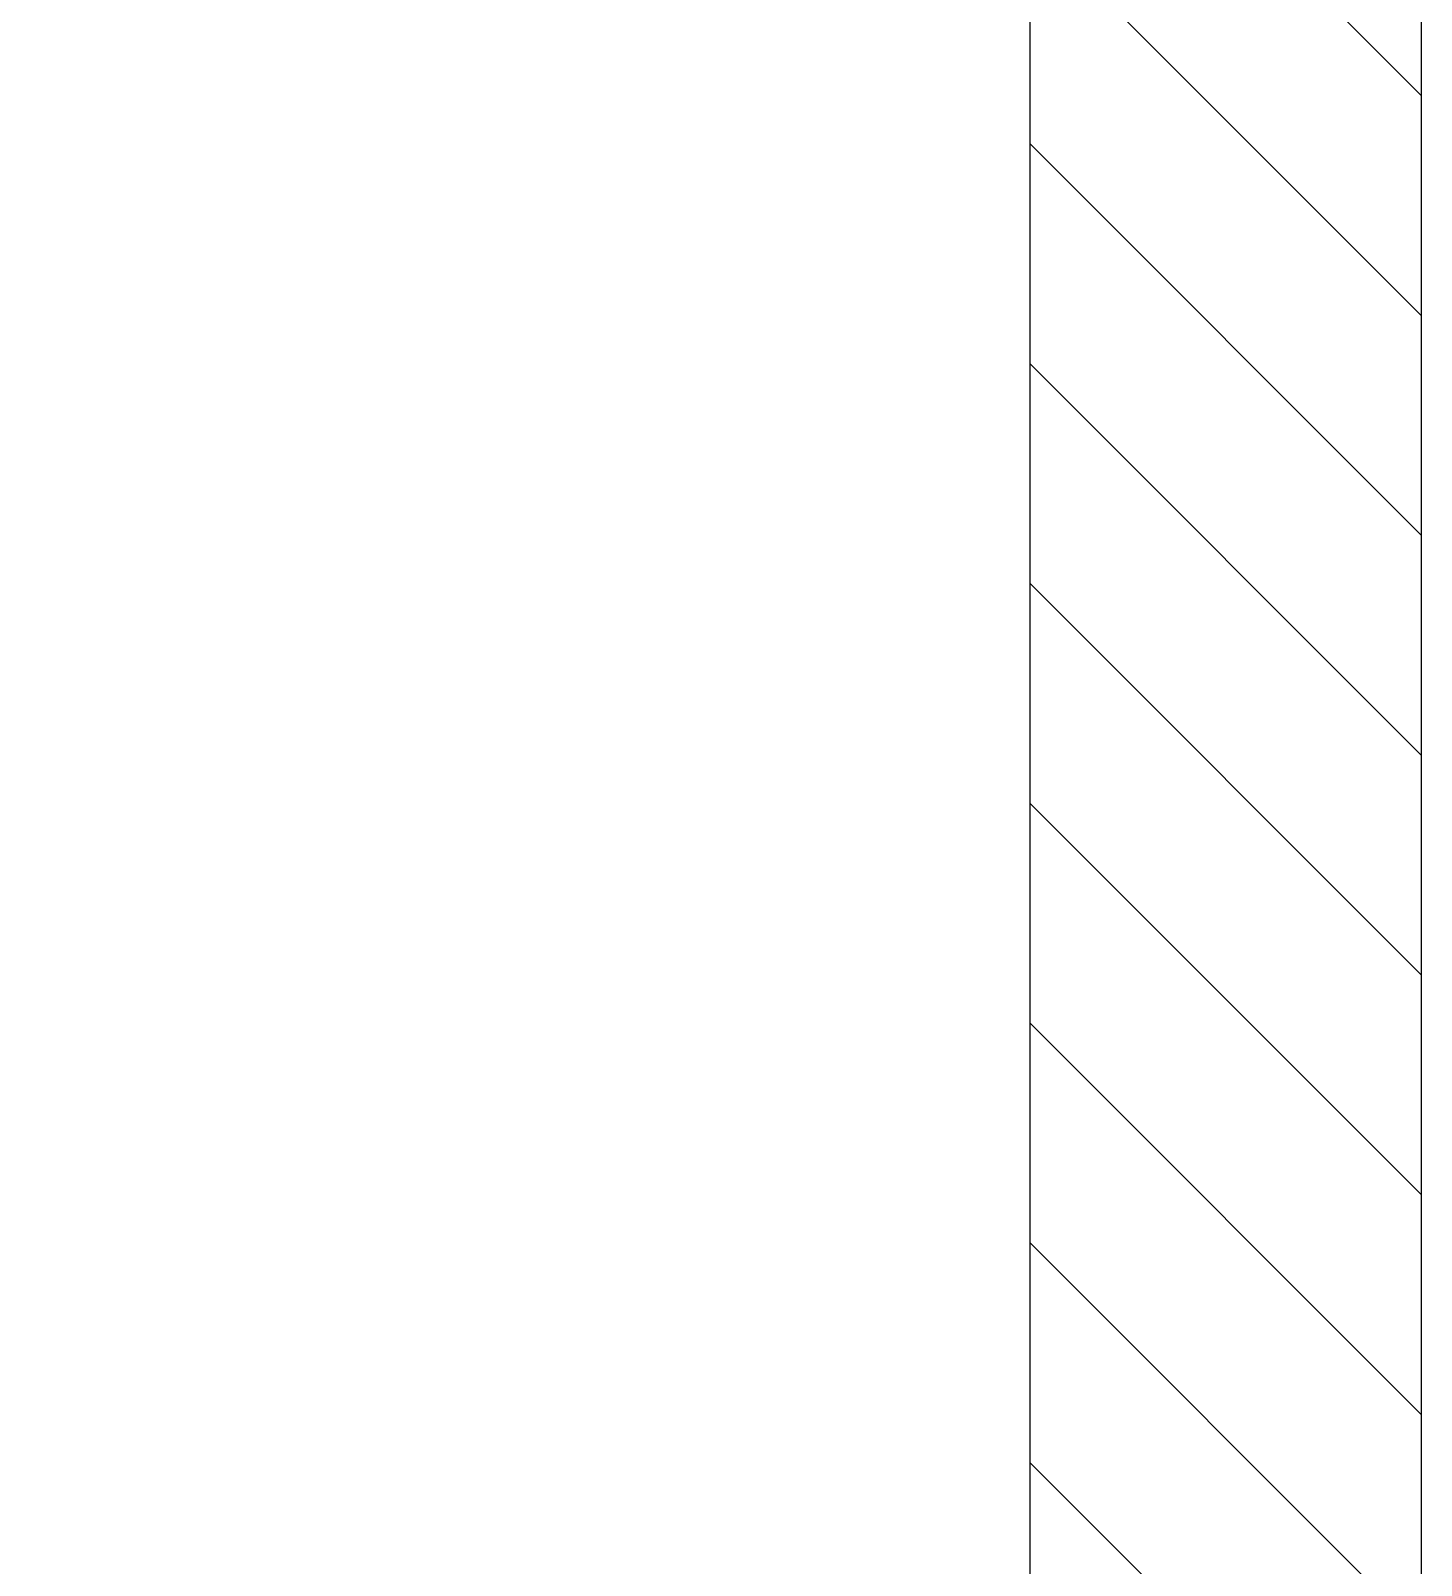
# Model space of a CAD drawing. Header units: millimetres. Extents: x -26398 to 135532, y -376633 to 43268.
# Drawn here: x 18608.6 to 18679.6, y -358596.9 to -358518.5 of the extents above; entities that cross this region are included whole.
import ezdxf

# ---------------------------------------------------------------- set-up
doc = ezdxf.new("R2010")
doc.units = ezdxf.units.MM
doc.layers.add('TƯỜNG', color=52, linetype='Continuous')

msp = doc.modelspace()

# ---------------------------------------------------------------- hatches: boundary and pattern name
at = {"layer": 'TƯỜNG'}
h = msp.add_hatch(dxfattribs=at)
h.set_pattern_fill('ANSI31', color=256, scale=2.5, angle=90)
h.set_pattern_definition([(135, (13712.819, -369068.479), (-5.61266, -5.61266), [])])
h.paths.add_polyline_path([(16079.598, -358281.002), (16079.598, -358661.002), (16089.598, -358661.002), (16089.598, -358291.002), (16674.598, -358291.002), (16674.598, -358661.002), (16684.598, -358661.002), (16684.598, -358291.002), (16974.598, -358291.002), (16974.598, -358661.002), (16984.598, -358661.002), (16984.598, -358291.002), (17274.598, -358291.002), (17274.598, -358661.002), (17284.598, -358661.002), (17284.598, -358291.002), (18069.598, -358291.002), (18069.598, -358661.002), (18079.598, -358661.002), (18079.598, -358291.002), (18659.598, -358291.002), (18659.598, -358281.002), (18079.598, -358281.002), (16679.598, -358281.002)], flags=17)
h.paths.add_polyline_path([(16689.598, -358071.002), (16689.598, -357701.002), (16679.598, -357701.002), (16679.598, -358071.002), (16089.598, -358071.002), (16089.598, -357701.002), (16079.598, -357701.002), (16079.598, -358081.002), (16679.598, -358081.002), (17679.598, -358081.002), (18659.598, -358081.002), (18659.598, -358071.002), (17689.598, -358071.002), (17689.598, -357701.002), (17679.598, -357701.002), (17679.598, -358071.002)], flags=17)
h.paths.add_polyline_path([(15799.598, -358661.002), (15799.598, -358681.002), (18679.598, -358681.002), (18679.598, -357681.002), (15779.598, -357681.002), (15779.598, -358661.002), (15799.598, -358661.002), (15799.598, -357701.002), (18659.598, -357701.002), (18659.598, -358661.002)])
h.paths.add_polyline_path([(15779.598, -358661.002), (15779.598, -358681.002), (15799.598, -358681.002), (15799.598, -358661.002)], flags=17)

# ---------------------------------------------------------------- linework, layer by layer
for p, q in [((18679.598, -357681.002), (18679.598, -358681.002)), ((18659.598, -357701.002), (18659.598, -358661.002))]:
    msp.add_line(p, q, dxfattribs=at)
msp.add_lwpolyline([(15779.598, -358681.002), (15779.598, -357681.002), (18679.598, -357681.002), (18679.598, -358681.002)], close=True, dxfattribs=at)

doc.saveas('drawing.dxf')
